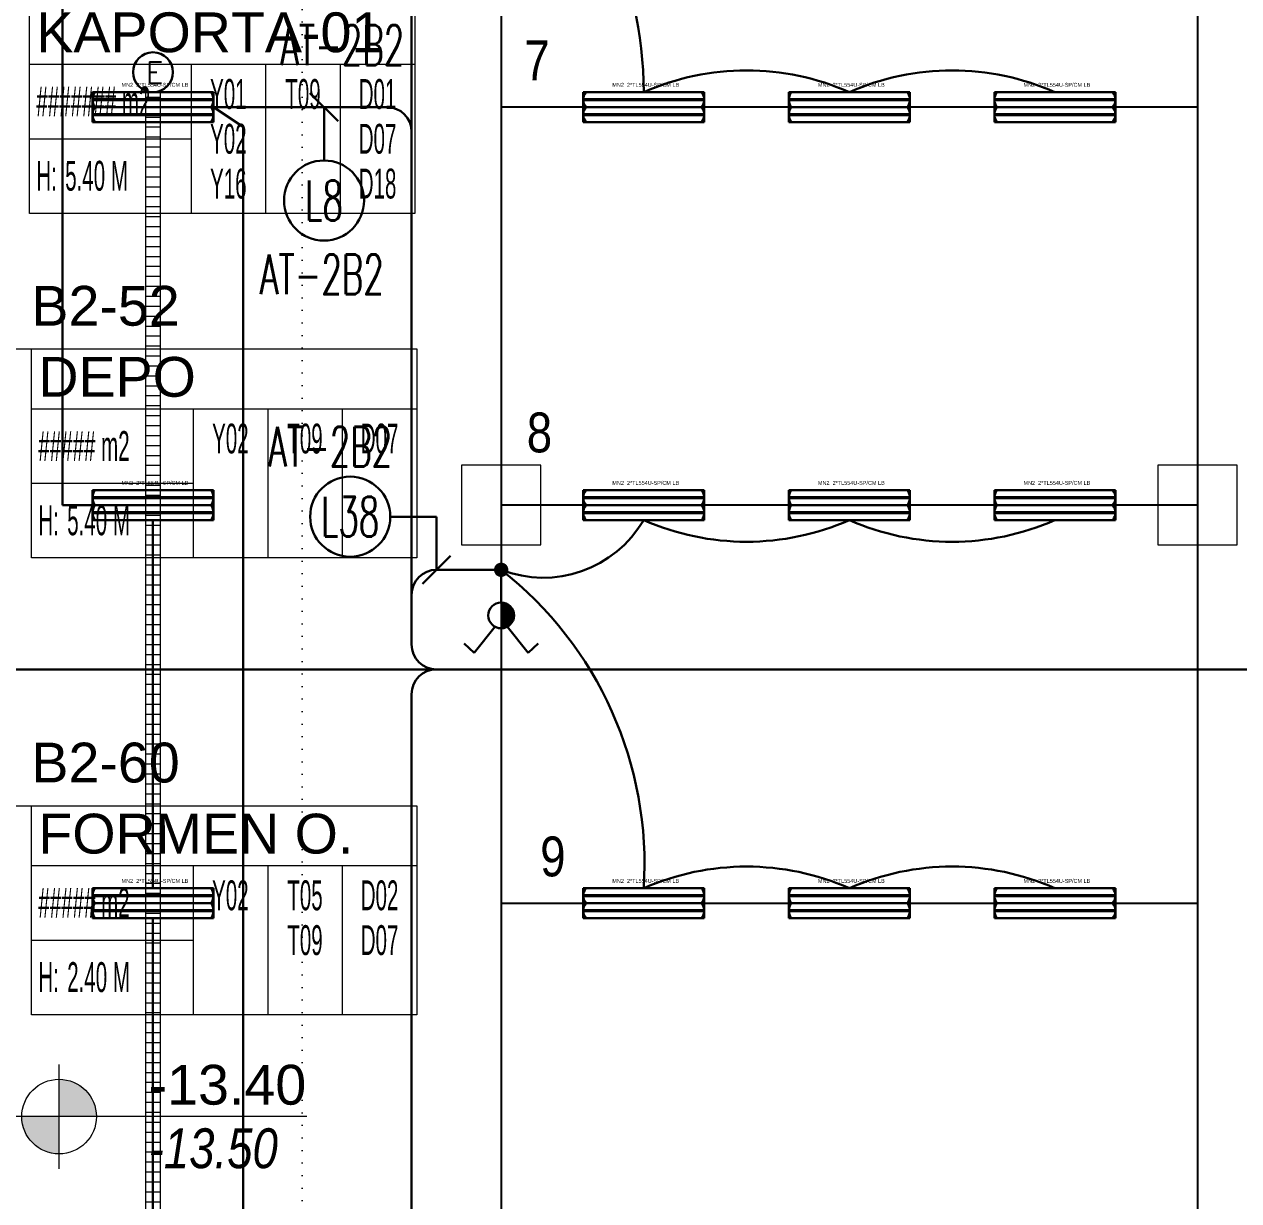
# Model space of a CAD drawing. Header units: metres. Extents: x -13316 to 152404, y -3899 to 30226.
# Drawn here: x 2141 to 3361, y 2861 to 4043 of the extents above; entities that cross this region are included whole.
import ezdxf
from ezdxf.enums import TextEntityAlignment as Align

# ---------------------------------------------------------------- set-up
doc = ezdxf.new("R2010")
doc.units = ezdxf.units.M
doc.header["$LTSCALE"] = 100
doc.header["$MEASUREMENT"] = 0
doc.linetypes.add('DOT2', pattern=[0.125, 0, -0.125])
doc.linetypes.add('HIDDEN', pattern=[0.375, 0.25, -0.125])
doc.layers.get('0').update_dxf_attribs({"color": 9, "lineweight": 9})
for name, color, linetype, lineweight in [('01', 9, 'Continuous', 9), ('06D', 9, 'Continuous', 9), ('21', 9, 'Continuous', 9), ('21_mahal200', 9, 'Continuous', 9), ('E-2x54 W SIVAÜSTÜ FLUORESAN YÜKSEK TAVAN ARMATÜRÜ', 7, 'Continuous', 30), ('E-ACİL AYDINLATMA KİTİ', 7, 'Continuous', 30), ('E-KABLO', 7, 'Continuous', 30), ('E-KOMÜTATÖR ANAHTAR (ETANŞ)', 7, 'Continuous', 30), ('E-LINYE', 7, 'Continuous', 30)]:
    doc.layers.add(name, color=color, linetype=linetype, lineweight=lineweight)
doc.styles.add('Arial', font='arial.ttf', dxfattribs={"height": 2.5})
doc.styles.add('E-YAZI', font='txttw.shx')
doc.styles.add('MuuM_TEXT-ITALIC', font='ARIALNI.TTF')
doc.styles.add('MuuM_TEXT-STANDART', font='ARIALN.TTF')
doc.dimstyles.new('MuuM_DIM200', dxfattribs={"dimscale": 20, "dimtxt": 2, "dimasz": 1, "dimexe": 1, "dimexo": 1, "dimgap": 1, "dimtad": 1, "dimdec": 1, "dimrnd": 0.5, "dimdsep": 46, "dimtxsty": 'MuuM_TEXT-STANDART', "dimblk": 'ARCHTICK', "dimcen": 0, "dimdle": 0.15, "dimclrd": 256, "dimclre": 256, "dimclrt": 256, "dimadec": 0, "dimazin": 0, "dimtfac": 5, "dimtdec": 1, "dimtix": 1, "dimtmove": 2, "dimatfit": 3, "dimldrblk": 'DOT', "dimfxl": 3, "dimfxlon": 1, "dimtolj": 1, "dimlwd": -1, "dimlwe": -1, "dimarcsym": 0})

# ---------------------------------------------------------------- blocks, each defined once
blk = doc.blocks.new('2x54 W SIVAÜSTÜ FLUORESAN YÜKSEK TAVAN ARMATÜRÜ')
at = {"layer": 'E-2x54 W SIVAÜSTÜ FLUORESAN YÜKSEK TAVAN ARMATÜRÜ', "color": 4}
for p, q in [((-60.8, 15), (-60.8, -15)), ((-60.8, 15), (60.8, 15)), ((60.8, 15), (60.8, 0)), ((-60, 0), (-15, 0)), ((15, 0), (60, 0)), ((60.8, 0), (60.8, -15)), ((-60.8, -15), (60.8, -15))]:
    blk.add_line(p, q, dxfattribs=at)
at = {"layer": 'E-2x54 W SIVAÜSTÜ FLUORESAN YÜKSEK TAVAN ARMATÜRÜ', "color": 7}
for p, q in [((-60.8, 0), (60.8, 0)), ((-59.3, 8), (59.3, 8)), ((-59.2, 7), (59.4, 7)), ((-59.3, -7), (59.3, -7)), ((-59.2, -8), (59.4, -8))]:
    blk.add_line(p, q, dxfattribs=at)
for centre in [(-59.2, 7.6), (-59.2, 7.3), (59.4, 7.6), (59.4, 7.3), (-59.2, -7.4), (-59.2, -7.7), (59.4, -7.4), (59.4, -7.7)]:
    blk.add_circle(centre, 0.11, dxfattribs=at)
for centre, radius, start, end in [((-48.7, 7.5), 12.1, 141.86, 218.14), ((48.7, 7.5), 12.1, 321.86, 38.14), ((-59.1, 7.5), 0.515, 106.8674, 266.7612), ((-59.3, 7.5), 0.519, 289.2244, 84.4042), ((59.5, 7.5), 0.515, 106.8674, 266.7612), ((59.3, 7.5), 0.519, 289.2244, 84.4042), ((-48.7, -7.5), 12.1, 141.86, 218.14), ((-59.1, -7.5), 0.515, 106.8674, 266.7612), ((-59.3, -7.5), 0.519, 289.2244, 84.4042), ((48.7, -7.5), 12.1, 321.86, 38.14), ((59.5, -7.5), 0.515, 106.8674, 266.7612), ((59.3, -7.5), 0.519, 289.2244, 84.4042)]:
    blk.add_arc(centre, radius, start, end, dxfattribs=at)
at = {"layer": 'E-2x54 W SIVAÜSTÜ FLUORESAN YÜKSEK TAVAN ARMATÜRÜ', "color": 7, "style": 'Arial'}
blk.add_text('MN2  2*TL554U-SP/CM LB', height=3.951, dxfattribs=at).set_placement((-31.6, 20.4))
blk = doc.blocks.new('100_KOMÜTATÖR ANAHTAR (ETANŞ)')
at = {"layer": 'E-KOMÜTATÖR ANAHTAR (ETANŞ)', "color": 4}
for p, q in [((-1.695, 5.222), (-2.326, 4.622)), ((-0.372, 3.563), (-1.695, 5.222)), ((0.372, 3.563), (1.695, 5.222)), ((1.695, 5.222), (2.326, 4.622)), ((0, 2.053), (0, 0))]:
    blk.add_line(p, q, dxfattribs=at)
at = {"layer": 'E-KOMÜTATÖR ANAHTAR (ETANŞ)', "color": 4, "const_width": 0.81}
blk.add_lwpolyline([(0, 3.268, 0.414214), (-0.405, 2.863, 0.414214), (0, 2.458, 0.414214)], format="xyb", dxfattribs=at)
at = {"layer": 'E-KOMÜTATÖR ANAHTAR (ETANŞ)', "color": 4}
blk.add_circle((0, 2.863), 0.81, dxfattribs=at)
blk = doc.blocks.new('100_ACİL AYDINLATMA KİTİ')
at = {"layer": 'E-ACİL AYDINLATMA KİTİ', "color": 3}
blk.add_circle((0, 0), 1.251, dxfattribs=at)
at = {"layer": 'E-ACİL AYDINLATMA KİTİ', "color": 3, "style": 'E-YAZI'}
blk.add_text('E', height=1.34, dxfattribs=at).set_placement((-0.448, -0.694))
blk = doc.blocks.new('p-kolon_80x80')
blk.add_lwpolyline([(-40, -40), (40, -40), (40, 40), (-40, 40)], close=True)
blk = doc.blocks.new('2.bod.sitatik')
at = {"layer": '01'}
for p in [(2300, -5390), (3000, -5390)]:
    blk.add_blockref('p-kolon_80x80', p, dxfattribs=at)
blk = doc.blocks.new('p-işyeri')
at = {"color": 0, "const_width": 2}
blk.add_lwpolyline([(200, 0), (200, 700), (-200, 700), (-200, 0)], close=True, dxfattribs=at)
blk = doc.blocks.new('p-ızgara')
at = {"layer": '06D'}
h = blk.add_hatch(dxfattribs=at)
h.set_pattern_fill('_USER', color=252, scale=10, angle=180, style=0, pattern_type=0)
h.set_pattern_definition([(180, (-7e-12, -8630), (-1e-15, -10), [])])
h.paths.add_polyline_path([(1942.5, -4975), (1942.5, -8278.5), (1957.5, -8278.5), (1957.5, -4975)])
blk.add_lwpolyline([(1942.5, -4975), (1942.5, -8278.5), (1957.5, -8278.5), (1957.5, -4975)], close=True, dxfattribs=at)
blk = doc.blocks.new('0_elevationtarget-p-bk')
h = blk.add_hatch(color=250)
h.paths.add_polyline_path([(1.875, 0, 0.414214), (0, 1.875), (0, 0)])
h.paths.add_polyline_path([(0, 0), (-1.875, 0, 0.414214), (0, -1.875)])
blk.add_line((0, -2.625), (0, 2.625))
blk.add_lwpolyline([(12.453, 0), (-3, 0)])
blk.add_circle((0, 0), 1.875)
at = {"style": 'Arial'}
blk.add_attdef('BITMISKOT', text='', height=2, dxfattribs=at).set_placement((4.5, 0), align=Align.BOTTOM_LEFT)
at = {"style": 'MuuM_TEXT-ITALIC'}
blk.add_attdef('FINISHINGFLOORLEVEL', text='', height=2, dxfattribs=at).set_placement((4.5, -0.592), align=Align.TOP_LEFT)
blk = doc.blocks.new('_ArchTick')
at = {"color": 0, "linetype": 'ByBlock', "const_width": 0.15}
blk.add_lwpolyline([(-0.5, -0.5), (0.5, 0.5)], dxfattribs=at)
blk = doc.blocks.new('_Dot')
at = {"color": 0, "linetype": 'ByBlock', "lineweight": -2}
blk.add_line((-0.5, 0), (-1, 0), dxfattribs=at)
at = {"color": 0, "linetype": 'ByBlock', "const_width": 0.5}
blk.add_lwpolyline([(-0.25, 0, 1), (0.25, 0, 1)], format="xyb", close=True, dxfattribs=at)
blk = doc.blocks.new('0_roomno2')
blk.add_lwpolyline([(19.375, -10.5), (0, -10.5), (0, 0), (19.375, 0)], close=True)
for points in [[(0, -3), (19.375, -3)], [(8.125, -3), (8.125, -10.5)], [(11.875, -3), (11.875, -10.5)], [(15.625, -3), (15.625, -10.5)], [(0, -6.75), (8.125, -6.75)]]:
    blk.add_lwpolyline(points)
at = {"style": 'MuuM_TEXT-STANDART', "width": 0.6}
blk.add_text('H:', height=1.5, dxfattribs=at).set_placement((0.35, -8.608), align=Align.MIDDLE_LEFT)
at = {"style": 'Arial'}
blk.add_attdef('ODANO', (0, 1.17), '', height=2, dxfattribs=at)
blk.add_attdef('MEKANADI', text='', height=2, dxfattribs=at).set_placement((0.35, -3), align=Align.BOTTOM_LEFT)
at = {"style": 'MuuM_TEXT-STANDART', "width": 0.6}
for tag, p in [('M2', (0.35, -4.875)), ('TEMIZTAVANYUKSEKLIGI', (1.8, -8.608))]:
    blk.add_attdef(tag, text='', height=1.5, dxfattribs=at).set_placement(p, align=Align.MIDDLE_LEFT)
for tag, p in [('YER01', (10, -4.5)), ('TAVAN01', (13.75, -4.5)), ('DUVAR01', (17.5, -4.5)), ('YER02', (10, -6.75)), ('TAVAN02', (13.75, -6.75)), ('DUVAR02', (17.5, -6.75)), ('YER03', (10, -9)), ('TAVAN03', (13.75, -9)), ('DUVAR03', (17.5, -9))]:
    blk.add_attdef(tag, text='', height=1.5, dxfattribs=at).set_placement(p, align=Align.MIDDLE_CENTER)
blk = doc.blocks.new('2.bod.Mimari')
at = {"layer": '06D', "linetype": 'DOT2'}
blk.add_lwpolyline([(2100, -4350), (2100, -7755), (2100, -8105)], dxfattribs=at)
at = {"layer": '06D'}
blk.add_blockref('p-ızgara', (0, 0), dxfattribs=at)
at = {"layer": '06D', "color": 89, "linetype": 'HIDDEN', "true_color": 0x2e4d23, "rotation": 90}
for p in [(3000, -4790), (3000, -5190), (3000, -5590), (3000, -5990)]:
    blk.add_blockref('p-işyeri', p, dxfattribs=at)
at = {"layer": '21', "xscale": 20, "yscale": 20, "zscale": 20}
blk.add_blockref('0_elevationtarget-p-bk', (1855.61, -6004.43), dxfattribs=at).add_auto_attribs({'BITMISKOT': '-13.40', 'FINISHINGFLOORLEVEL': '-13.50'})
at = {"layer": '21_mahal200'}
ref = blk.add_blockref('0_roomno2', (1825.75, -4886.87), dxfattribs=dict(at, xscale=20, yscale=20, zscale=20))
ref.add_attrib('ODANO', 'B2-54', (1825.75, -4863.47), dxfattribs={"layer": '0', "height": 40, "style": 'Arial'})
ref.add_attrib('MEKANADI', 'KAPORTA-01', dxfattribs={"layer": '0', "height": 40, "style": 'Arial'}).set_placement((1832.75, -4946.87), align=Align.BOTTOM_LEFT)
ref.add_attrib('M2', '####### m2', dxfattribs={"layer": '0', "height": 30, "style": 'MuuM_TEXT-STANDART', "width": 0.6}).set_placement((1832.75, -4984.37), align=Align.MIDDLE_LEFT)
ref.add_attrib('TEMIZTAVANYUKSEKLIGI', '5.40 M', dxfattribs={"layer": '0', "height": 30, "style": 'MuuM_TEXT-STANDART', "width": 0.6}).set_placement((1861.75, -5059.03), align=Align.MIDDLE_LEFT)
ref.add_attrib('YER01', 'Y01', dxfattribs={"layer": '0', "height": 30, "style": 'MuuM_TEXT-STANDART', "width": 0.6}).set_placement((2025.75, -4976.87), align=Align.MIDDLE_CENTER)
ref.add_attrib('TAVAN01', 'T09', dxfattribs={"layer": '0', "height": 30, "style": 'MuuM_TEXT-STANDART', "width": 0.6}).set_placement((2100.75, -4976.87), align=Align.MIDDLE_CENTER)
ref.add_attrib('DUVAR01', 'D01', dxfattribs={"layer": '0', "height": 30, "style": 'MuuM_TEXT-STANDART', "width": 0.6}).set_placement((2175.75, -4976.87), align=Align.MIDDLE_CENTER)
ref.add_attrib('YER02', 'Y02', dxfattribs={"layer": '0', "height": 30, "style": 'MuuM_TEXT-STANDART', "width": 0.6}).set_placement((2025.75, -5021.87), align=Align.MIDDLE_CENTER)
ref.add_attrib('DUVAR02', 'D07', dxfattribs={"layer": '0', "height": 30, "style": 'MuuM_TEXT-STANDART', "width": 0.6}).set_placement((2175.75, -5021.87), align=Align.MIDDLE_CENTER)
ref.add_attrib('YER03', 'Y16', dxfattribs={"layer": '0', "height": 30, "style": 'MuuM_TEXT-STANDART', "width": 0.6}).set_placement((2025.75, -5066.87), align=Align.MIDDLE_CENTER)
ref.add_attrib('DUVAR03', 'D18', dxfattribs={"layer": '0', "height": 30, "style": 'MuuM_TEXT-STANDART', "width": 0.6}).set_placement((2175.75, -5066.87), align=Align.MIDDLE_CENTER)
ref = blk.add_blockref('0_roomno2', (1827.78, -5233.08), dxfattribs=dict(at, xscale=20, yscale=20, zscale=20))
ref.add_attrib('ODANO', 'B2-52', (1827.78, -5209.68), dxfattribs={"layer": '0', "height": 40, "style": 'Arial'})
ref.add_attrib('MEKANADI', 'DEPO', dxfattribs={"layer": '0', "height": 40, "style": 'Arial'}).set_placement((1834.78, -5293.08), align=Align.BOTTOM_LEFT)
ref.add_attrib('M2', '##### m2', dxfattribs={"layer": '0', "height": 30, "style": 'MuuM_TEXT-STANDART', "width": 0.6}).set_placement((1834.78, -5330.58), align=Align.MIDDLE_LEFT)
ref.add_attrib('TEMIZTAVANYUKSEKLIGI', '5.40 M', dxfattribs={"layer": '0', "height": 30, "style": 'MuuM_TEXT-STANDART', "width": 0.6}).set_placement((1863.78, -5405.24), align=Align.MIDDLE_LEFT)
ref.add_attrib('YER01', 'Y02', dxfattribs={"layer": '0', "height": 30, "style": 'MuuM_TEXT-STANDART', "width": 0.6}).set_placement((2027.78, -5323.08), align=Align.MIDDLE_CENTER)
ref.add_attrib('TAVAN01', 'T09', dxfattribs={"layer": '0', "height": 30, "style": 'MuuM_TEXT-STANDART', "width": 0.6}).set_placement((2102.78, -5323.08), align=Align.MIDDLE_CENTER)
ref.add_attrib('DUVAR01', 'D07', dxfattribs={"layer": '0', "height": 30, "style": 'MuuM_TEXT-STANDART', "width": 0.6}).set_placement((2177.78, -5323.08), align=Align.MIDDLE_CENTER)
ref = blk.add_blockref('0_roomno2', (1827.78, -5692.09), dxfattribs=dict(at, xscale=20, yscale=20, zscale=20))
ref.add_attrib('ODANO', 'B2-60', (1827.78, -5668.69), dxfattribs={"layer": '0', "height": 40, "style": 'Arial'})
ref.add_attrib('MEKANADI', 'FORMEN O.', dxfattribs={"layer": '0', "height": 40, "style": 'Arial'}).set_placement((1834.78, -5752.09), align=Align.BOTTOM_LEFT)
ref.add_attrib('M2', '##### m2', dxfattribs={"layer": '0', "height": 30, "style": 'MuuM_TEXT-STANDART', "width": 0.6}).set_placement((1834.78, -5789.59), align=Align.MIDDLE_LEFT)
ref.add_attrib('TEMIZTAVANYUKSEKLIGI', '2.40 M', dxfattribs={"layer": '0', "height": 30, "style": 'MuuM_TEXT-STANDART', "width": 0.6}).set_placement((1863.78, -5864.25), align=Align.MIDDLE_LEFT)
ref.add_attrib('YER01', 'Y02', dxfattribs={"layer": '0', "height": 30, "style": 'MuuM_TEXT-STANDART', "width": 0.6}).set_placement((2027.78, -5782.09), align=Align.MIDDLE_CENTER)
ref.add_attrib('TAVAN01', 'T05', dxfattribs={"layer": '0', "height": 30, "style": 'MuuM_TEXT-STANDART', "width": 0.6}).set_placement((2102.78, -5782.09), align=Align.MIDDLE_CENTER)
ref.add_attrib('DUVAR01', 'D02', dxfattribs={"layer": '0', "height": 30, "style": 'MuuM_TEXT-STANDART', "width": 0.6}).set_placement((2177.78, -5782.09), align=Align.MIDDLE_CENTER)
ref.add_attrib('TAVAN02', 'T09', dxfattribs={"layer": '0', "height": 30, "style": 'MuuM_TEXT-STANDART', "width": 0.6}).set_placement((2102.78, -5827.09), align=Align.MIDDLE_CENTER)
ref.add_attrib('DUVAR02', 'D07', dxfattribs={"layer": '0', "height": 30, "style": 'MuuM_TEXT-STANDART', "width": 0.6}).set_placement((2177.78, -5827.09), align=Align.MIDDLE_CENTER)
at = {"layer": '21', "style": 'MuuM_TEXT-STANDART'}
for s, p in [('7', (2323.31, -4975)), ('8', (2325.73, -5348.94)), ('9', (2339.24, -5775))]:
    blk.add_text(s, height=40, dxfattribs=at).set_placement(p, align=Align.BOTTOM_LEFT)
at = {"layer": '21_mahal200'}
for points in [[(1501.93, -5233.08), (1827.78, -5233.08)], [(1501.93, -5692.09), (1827.78, -5692.09)]]:
    blk.add_leader(points, dimstyle='MuuM_DIM200', override={"dimasz": 1, "dimfxl": 10}, dxfattribs=at)

msp = doc.modelspace()

# ---------------------------------------------------------------- linework, layer by layer
at = {"layer": 'E-KABLO', "color": 6}
for p, q in [((2179.2, 4295), (2179.2, 3560)), ((2330.8, 3960), (2505, 3960)), ((2330.8, 3960), (2360.8, 3940)), ((2360.8, 3940), (2360.8, 2360)), ((2209.2, 3560), (2179.2, 3560)), ((2270, 3175), (2270, 3545)), ((2620, 3495), (2555, 3495)), ((2270, 2775), (2270, 3145))]:
    msp.add_line(p, q, dxfattribs=at)
at = {"layer": 'E-KABLO', "color": 5}
for p, q in [((2530, 3935), (2530, 4165.3)), ((2530, 3470), (2530, 3935)), ((2530, 3420), (2530, 3470)), ((2555, 3395), (2010, 3395)), ((3410, 3395), (2555, 3395)), ((2530, 2659.12), (2530, 3370))]:
    msp.add_line(p, q, dxfattribs=at)
at = {"layer": 'E-KABLO', "color": 4, "linetype": 'Continuous', "const_width": 7.2}
msp.add_lwpolyline([(2623.6, 3495, -1), (2616.4, 3495, -1)], format="xyb", close=True, dxfattribs=at)
at = {"layer": 'E-KABLO', "color": 6}
for centre, radius, start, end in [((2365.35, 3974.15), 397.98, 0.12236, 50.21956), ((2866.67, 3741.07), 255.73, 66.16736, 113.83264), ((3073.33, 3741.08), 255.73, 66.16696, 113.83304), ((2505, 3935), 25, 0, 90), ((2662.37, 3603.97), 116.92, 248.7513, 329.71004), ((2866.67, 3778.93), 255.73, 246.16736, 293.83264), ((3073.33, 3778.92), 255.73, 246.16696, 293.83304), ((2555, 3470), 25, 90, 180), ((2388.05, 3199.01), 376.05, 356.33999, 51.91682), ((2866.67, 2941.07), 255.73, 66.16736, 113.83264), ((3073.33, 2941.08), 255.73, 66.16696, 113.83304)]:
    msp.add_arc(centre, radius, start, end, dxfattribs=at)
at = {"layer": 'E-KABLO', "color": 5}
for centre, start, end in [((2555, 3420), 180, 270), ((2555, 3370), 90, 180)]:
    msp.add_arc(centre, 25, start, end, dxfattribs=at)
at = {"layer": 'E-LINYE', "color": 7, "linetype": 'Continuous'}
for p, q in [((2427.81, 3974.14), (2456.09, 3945.86)), ((2441.95, 3960), (2441.95, 3906.32)), ((2508.47, 3548.41), (2555, 3548.41)), ((2555, 3495), (2555, 3548.41)), ((2569.14, 3509.14), (2540.86, 3480.86))]:
    msp.add_line(p, q, dxfattribs=at)
for centre in [(2441.95, 3866.07), (2468.23, 3548.41)]:
    msp.add_circle(centre, 40.25, dxfattribs=at)

# ---------------------------------------------------------------- block references
for name in ['2.bod.sitatik', '2.bod.Mimari']:
    msp.add_blockref(name, (320, 8950))
at = {"layer": 'E-2x54 W SIVAÜSTÜ FLUORESAN YÜKSEK TAVAN ARMATÜRÜ', "color": 6}
for p in [(2270, 3960), (2763.33, 3960), (2970, 3960), (3176.67, 3960), (2270, 3560), (2763.33, 3560), (2970, 3560), (3176.67, 3560), (2270, 3160), (2763.33, 3160), (2970, 3160), (3176.67, 3160)]:
    msp.add_blockref('2x54 W SIVAÜSTÜ FLUORESAN YÜKSEK TAVAN ARMATÜRÜ', p, dxfattribs=at)
at = {"layer": 'E-ACİL AYDINLATMA KİTİ', "xscale": 16, "yscale": 16, "zscale": 16}
msp.add_blockref('100_ACİL AYDINLATMA KİTİ', (2270, 3995.02), dxfattribs=at)
at = {"layer": 'E-KOMÜTATÖR ANAHTAR (ETANŞ)', "xscale": 16, "yscale": 16, "zscale": 16, "rotation": 180}
msp.add_blockref('100_KOMÜTATÖR ANAHTAR (ETANŞ)', (2620, 3495), dxfattribs=at)

# ---------------------------------------------------------------- texts
at = {"layer": 'E-LINYE', "color": 3, "linetype": 'Continuous', "style": 'E-YAZI', "width": 0.6}
for s, p in [('AT-2B2', (2460.32, 4022.28)), ('L8', (2441.95, 3866.07)), ('AT-2B2', (2439.76, 3791.98)), ('AT-2B2', (2448.24, 3618.76)), ('L38', (2468.23, 3548.41))]:
    msp.add_text(s, height=40, dxfattribs=at).set_placement(p, align=Align.MIDDLE_CENTER)

doc.saveas('drawing.dxf')
